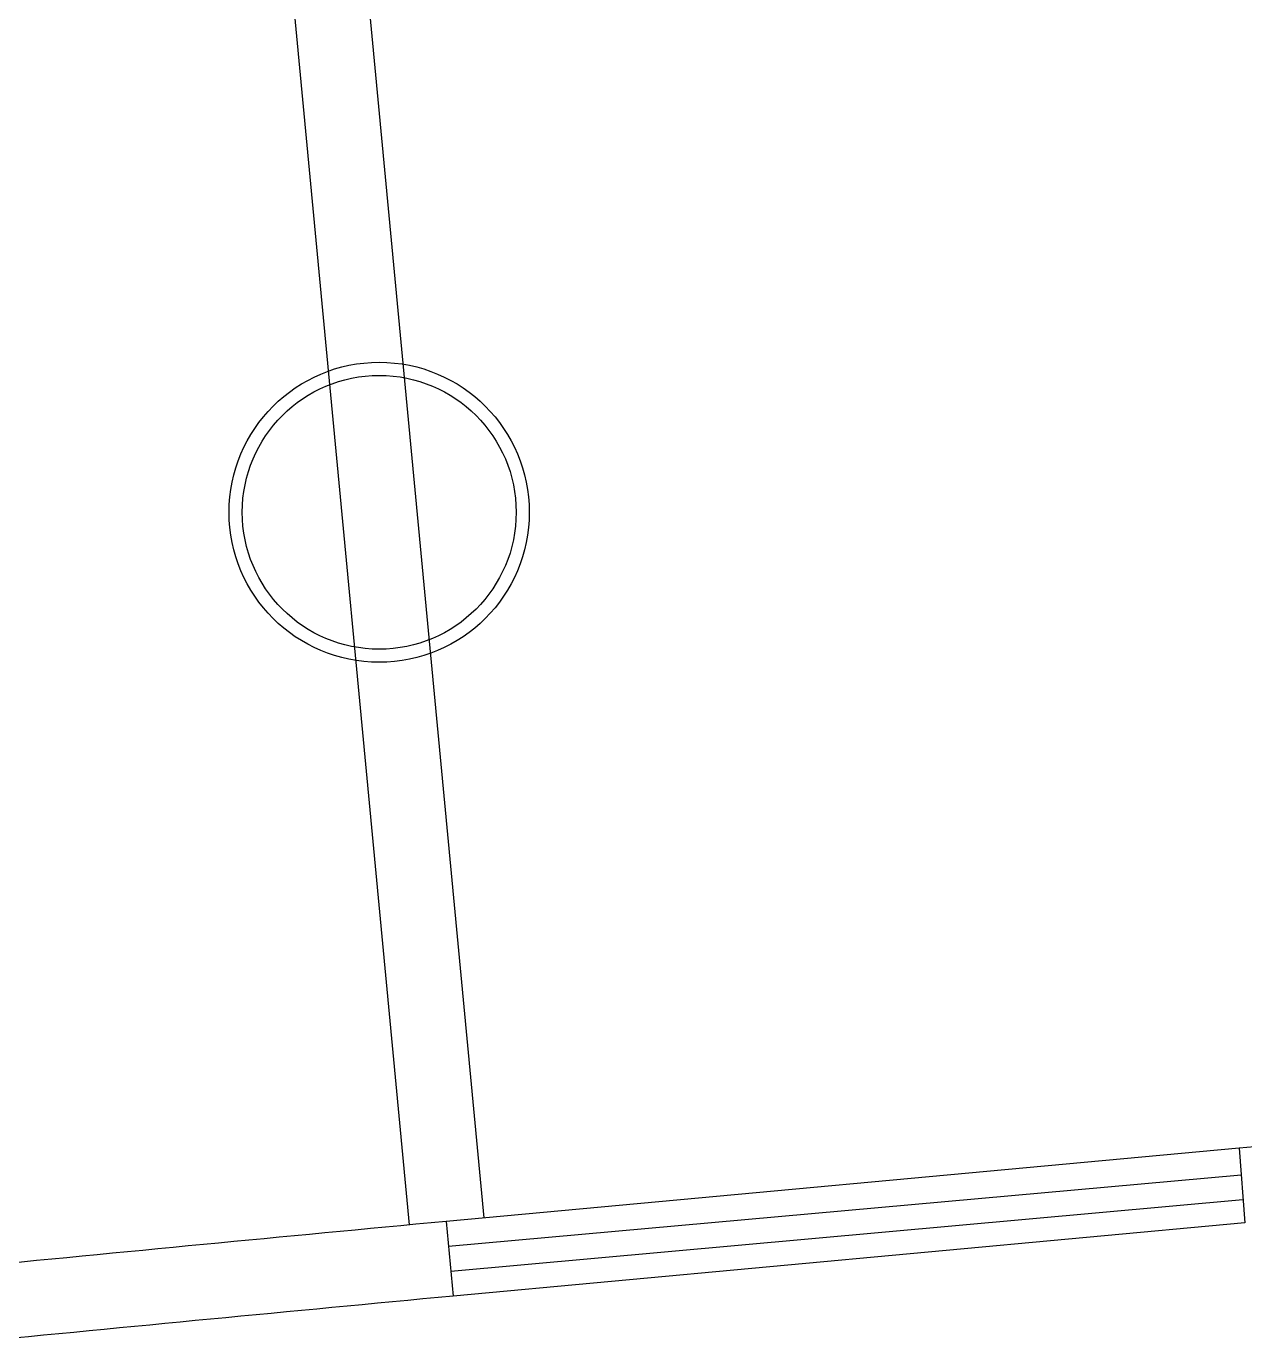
# Model space of a CAD drawing. Header units: millimetres. Extents: x -162945 to 7560, y -3558 to 130718.
# Drawn here: x -112130 to -108883, y 180 to 3690 of the extents above; entities that cross this region are included whole.
import ezdxf

# ---------------------------------------------------------------- set-up
doc = ezdxf.new("R2010")
doc.units = ezdxf.units.MM
doc.header["$LTSCALE"] = 5
for name, color, linetype in [('A—\\M+5C3C5\\M+5B4B0', 135, 'Continuous'), ('A—\\M+5C7BD\\M+5CCE5', 7, 'Continuous'), ('E-COLS-F3$0$0S-COLS-LINE', 4, 'Continuous')]:
    doc.layers.add(name, color=color, linetype=linetype)

msp = doc.modelspace()

# ---------------------------------------------------------------- linework, layer by layer
msp.add_line((-111010.9, 503.7), (-110992.9, 304.5))
at = {"layer": 'A—\\M+5C3C5\\M+5B4B0'}
for p, q in [((-108897.7, 699), (-111010.9, 503.7)), ((-108897.7, 699), (-108883, 499.5)), ((-111004.9, 437.3), (-108892.5, 628.1)), ((-110998.9, 370.9), (-108887.6, 561.6)), ((-111011.1, 503.6), (-110992.3, 304.5)), ((-108883, 499.5), (-110992.9, 304.5))]:
    msp.add_line(p, q, dxfattribs=at)
at = {"layer": 'A—\\M+5C7BD\\M+5CCE5'}
for p, q in [((-111513.8, 6883.5), (-110911.2, 513.1)), ((-111712.9, 6864.7), (-111110.3, 494.2)), ((-108897.7, 699), (-108883, 499.5))]:
    msp.add_line(p, q, dxfattribs=at)
for radius, start, end in [(487085.4, 95.002706, 95.155643), (487085.4, 95.405307, 95.558226), (486885.4, 95.405311, 95.558293)]:
    msp.add_arc((-65127.4, -484415.8), radius, start, end, dxfattribs=at)
at = {"layer": 'E-COLS-F3$0$0S-COLS-LINE', "color": 255}
for radius in [400, 365]:
    msp.add_circle((-111189.7, 2394.1), radius, dxfattribs=at)

doc.saveas('drawing.dxf')
